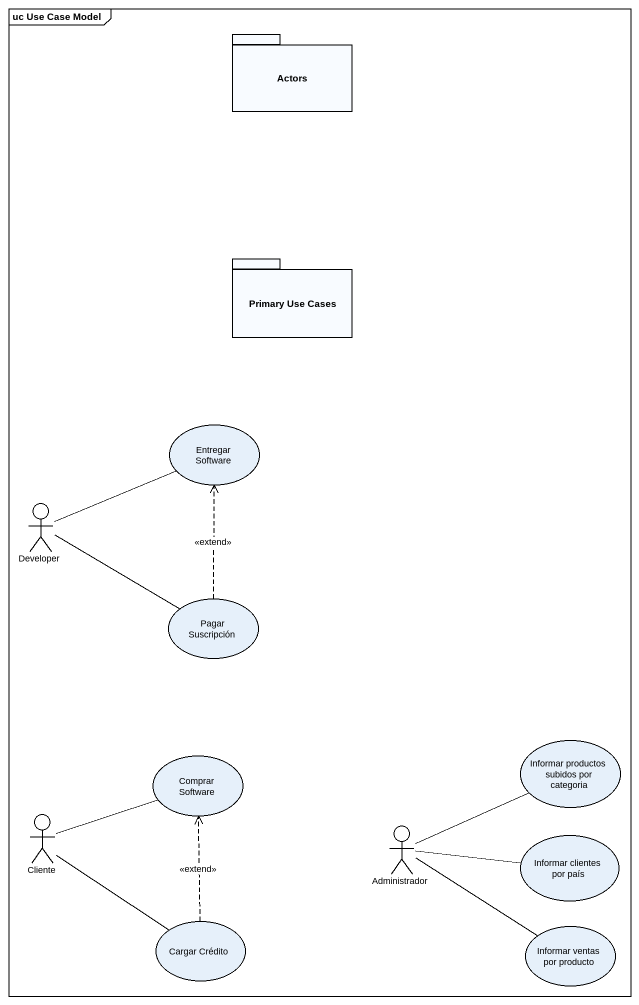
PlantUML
@startuml
mainframe uc Use Case Model
package Actors {
}
package "Primary Use Cases" as Primary_Use_Cases {
}
usecase "Entregar Software" as Entregar_Software
actor Developer
usecase "Pagar Suscripción" as Pagar_Suscripción
usecase "Comprar Software" as Comprar_Software
usecase "Informar productos subidos por categoria" as Informar_productos_subidos
actor Cliente
actor Administrador
usecase "Informar clientes por país" as Informar_clientes_por_país
usecase "Cargar Crédito" as Cargar_Crédito
usecase "Informar ventas por producto" as Informar_ventas_por_producto
Developer -right- Entregar_Software
Developer -right- Pagar_Suscripción
Pagar_Suscripción .up.> Entregar_Software : <<extend>>
Cliente -right- Comprar_Software
Cliente -- Cargar_Crédito
Administrador -right- Informar_productos_subidos
Administrador -right- Informar_clientes_por_país
Administrador -right- Informar_ventas_por_producto
Cargar_Crédito .up.> Comprar_Software : <<extend>>
@enduml
